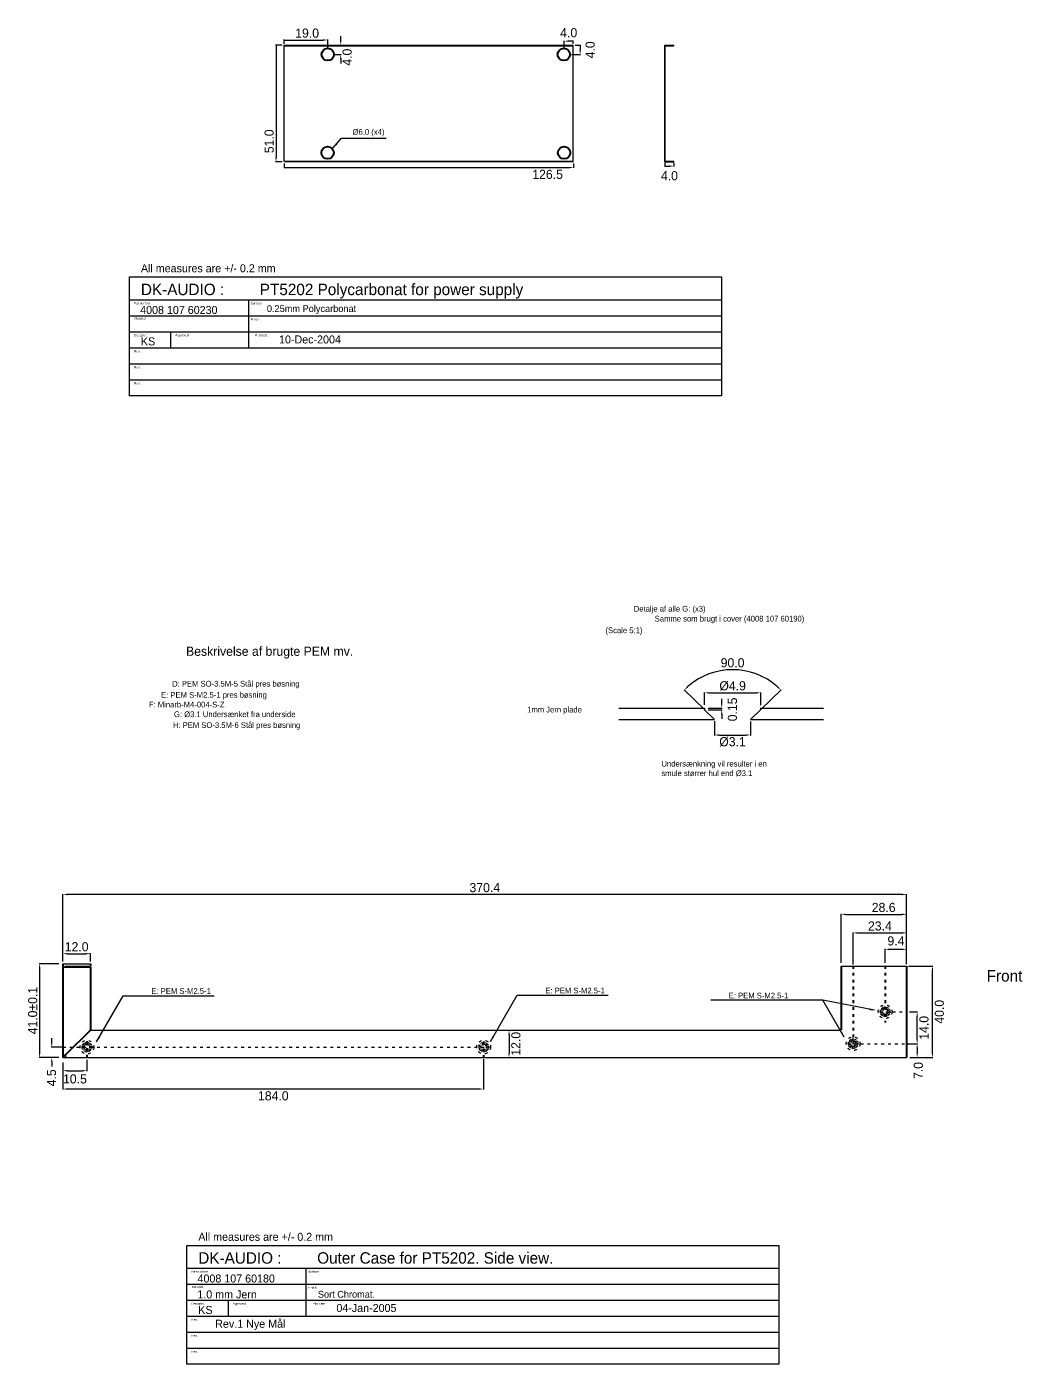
# Model space of a CAD drawing. Header units: millimetres. Extents: x 52 to 1784, y 364 to 949.
# Drawn here: x 52 to 487, y 364 to 949 of the extents above; entities that cross this region are included whole.
import ezdxf

# ---------------------------------------------------------------- set-up
doc = ezdxf.new("R2010")
doc.units = ezdxf.units.MM
doc.linetypes.add('ACAD_ISO03W100', pattern=[30, 12, -18])
doc.linetypes.add('HIDDEN', pattern=[0.375, 0.25, -0.125])
for name, color, linetype in [('Forplade', 4, 'Continuous'), ('Kabinet dim', 2, 'Continuous'), ('kabinet_dim', 7, 'Continuous'), ('kabinet_head', 2, 'Continuous'), ('PEM ring', 4, 'HIDDEN')]:
    doc.layers.add(name, color=color, linetype=linetype)
doc.layers.add('kabinet', color=4, linetype='Continuous', lineweight=40)
doc.dimstyles.new('DK-audio', dxfattribs={"dimtxt": 4, "dimasz": 2, "dimexe": 0.18, "dimexo": 0.0625, "dimgap": 1, "dimtad": 2, "dimdec": 1, "dimzin": 0, "dimdsep": 46, "dimtxsty": 'Standard', "dimcen": 5, "dimadec": 1, "dimazin": 0, "dimtfac": 1, "dimtdec": 1, "dimtofl": 0, "dimtmove": 2, "dimatfit": 3, "dimfxl": 0, "dimtolj": 1, "dimtzin": 0, "dimarcsym": 0})
doc.dimstyles.new('ISO-25', dxfattribs={"dimtxt": 2.5, "dimasz": 2.5, "dimexe": 1.25, "dimexo": 0.625, "dimtad": 1, "dimtxsty": 'Standard', "dimcen": 2.5, "dimadec": 0, "dimazin": 0, "dimtfac": 1, "dimtmove": 0, "dimatfit": 3, "dimfxl": 0, "dimarcsym": 0})
doc.dimstyles.new('KDS', dxfattribs={"dimtxt": 4, "dimasz": 2, "dimexe": 0.18, "dimexo": 0.0625, "dimgap": 1, "dimtad": 2, "dimjust": 2, "dimdec": 1, "dimzin": 0, "dimdsep": 46, "dimtxsty": 'Standard', "dimblk1": 'NONE', "dimsah": 1, "dimcen": 5, "dimadec": 1, "dimazin": 0, "dimtfac": 1, "dimtdec": 1, "dimtofl": 0, "dimtmove": 2, "dimatfit": 3, "dimfxl": 0, "dimtolj": 1, "dimtzin": 0, "dimarcsym": 0})

# ---------------------------------------------------------------- blocks, each defined once
blk = doc.blocks.new('*D26')
at = {"layer": 'DEFPOINTS', "color": 0, "linetype": 'Continuous', "ltscale": 0.1}
for p in [(65.8, 539.2), (57.4, 498.2), (65.9, 498.2)]:
    blk.add_point(p, dxfattribs=at)
at = {"layer": 'kabinet_dim', "color": 0, "linetype": 'Continuous', "lineweight": -2, "ltscale": 0.1}
for p, q in [((65.74, 539.2), (57.22, 539.2)), ((57.4, 537.2), (57.4, 500.2)), ((65.84, 498.2), (57.22, 498.2))]:
    blk.add_line(p, q, dxfattribs=at)
at = {"layer": 'kabinet_dim', "color": 0, "linetype": 'Continuous', "ltscale": 0.1}
for points in [[(57.07, 537.2), (57.73, 537.2), (57.4, 539.2)], [(57.07, 500.2), (57.73, 500.2), (57.4, 498.2)]]:
    blk.add_solid(points, dxfattribs=at)
at = {"layer": 'kabinet_dim', "color": 0, "linetype": 'Continuous', "ltscale": 0.1, "insert": (54.4, 518.7), "char_height": 4, "attachment_point": 5, "rotation": 90}
blk.add_mtext('\\A1;41.0±0.1', dxfattribs=at)
blk = doc.blocks.new('*D27')
at = {"layer": 'DEFPOINTS', "color": 0, "linetype": 'Continuous', "ltscale": 0.1}
for p in [(67.6, 496), (78.1, 497.3), (78.1, 492.4)]:
    blk.add_point(p, dxfattribs=at)
at = {"layer": 'kabinet_dim', "color": 0, "linetype": 'Continuous', "lineweight": -2, "ltscale": 0.1}
for p, q in [((67.6, 495.94), (67.6, 492.22)), ((69.6, 492.4), (76.1, 492.4)), ((78.1, 497.24), (78.1, 492.22))]:
    blk.add_line(p, q, dxfattribs=at)
at = {"layer": 'kabinet_dim', "color": 0, "linetype": 'Continuous', "ltscale": 0.1}
for points in [[(69.6, 492.73), (69.6, 492.07), (67.6, 492.4)], [(76.1, 492.73), (76.1, 492.07), (78.1, 492.4)]]:
    blk.add_solid(points, dxfattribs=at)
at = {"layer": 'kabinet_dim', "color": 0, "linetype": 'Continuous', "ltscale": 0.1, "insert": (72.85, 488.8), "char_height": 4, "attachment_point": 5}
blk.add_mtext('\\A1;10.5', dxfattribs=at)
blk = doc.blocks.new('*D29')
at = {"layer": 'DEFPOINTS', "color": 0, "linetype": 'Continuous', "ltscale": 0.1}
for p in [(251.6, 497.5), (67.6, 493.7), (67.6, 484.4)]:
    blk.add_point(p, dxfattribs=at)
at = {"layer": 'kabinet_dim', "color": 0, "linetype": 'Continuous', "lineweight": -2, "ltscale": 0.1}
for p, q in [((251.6, 497.44), (251.6, 484.22)), ((67.6, 493.64), (67.6, 484.22)), ((249.6, 484.4), (69.6, 484.4))]:
    blk.add_line(p, q, dxfattribs=at)
at = {"layer": 'kabinet_dim', "color": 0, "linetype": 'Continuous', "ltscale": 0.1}
for points in [[(69.6, 484.73), (69.6, 484.07), (67.6, 484.4)], [(249.6, 484.73), (249.6, 484.07), (251.6, 484.4)]]:
    blk.add_solid(points, dxfattribs=at)
at = {"layer": 'kabinet_dim', "color": 0, "linetype": 'Continuous', "ltscale": 0.1, "insert": (159.6, 481.4), "char_height": 4, "attachment_point": 5}
blk.add_mtext('\\A1;184.0', dxfattribs=at)
blk = doc.blocks.new('*D30')
at = {"layer": 'DEFPOINTS', "color": 0, "linetype": 'Continuous', "ltscale": 0.1}
for p in [(437.1, 504.2), (437.9, 498.2), (441.2, 498.2)]:
    blk.add_point(p, dxfattribs=at)
at = {"layer": 'kabinet_dim', "color": 0, "linetype": 'Continuous', "lineweight": -2, "ltscale": 0.1}
for p, q in [((437.16, 504.2), (441.38, 504.2)), ((437.96, 498.2), (441.38, 498.2)), ((441.2, 502.2), (441.2, 500.2))]:
    blk.add_line(p, q, dxfattribs=at)
at = {"layer": 'kabinet_dim', "color": 0, "linetype": 'Continuous', "ltscale": 0.1}
for points in [[(440.87, 502.2), (441.53, 502.2), (441.2, 504.2)], [(440.87, 500.2), (441.53, 500.2), (441.2, 498.2)]]:
    blk.add_solid(points, dxfattribs=at)
at = {"layer": 'kabinet_dim', "color": 0, "linetype": 'Continuous', "ltscale": 0.1, "insert": (441.7, 492.5), "char_height": 4, "attachment_point": 5, "rotation": 90}
blk.add_mtext('\\A1;7.0', dxfattribs=at)
blk = doc.blocks.new('*D31')
at = {"layer": 'DEFPOINTS', "color": 0, "linetype": 'Continuous', "ltscale": 0.1}
for p in [(62.7, 502.7), (65.6, 498.2), (67.4, 502.7)]:
    blk.add_point(p, dxfattribs=at)
at = {"layer": 'kabinet_dim', "color": 0, "linetype": 'Continuous', "lineweight": -2, "ltscale": 0.1}
for p, q in [((62.7, 504.7), (62.7, 506.7)), ((67.34, 502.7), (62.52, 502.7)), ((65.54, 498.2), (62.52, 498.2)), ((62.7, 496.2), (62.7, 494.2))]:
    blk.add_line(p, q, dxfattribs=at)
at = {"layer": 'kabinet_dim', "color": 0, "linetype": 'Continuous', "ltscale": 0.1}
for points in [[(62.37, 504.7), (63.03, 504.7), (62.7, 502.7)], [(62.37, 496.2), (63.03, 496.2), (62.7, 498.2)]]:
    blk.add_solid(points, dxfattribs=at)
at = {"layer": 'kabinet_dim', "color": 0, "linetype": 'Continuous', "ltscale": 0.1, "insert": (62.6, 489.3), "char_height": 4, "attachment_point": 5, "rotation": 90}
blk.add_mtext('\\A1;4.5', dxfattribs=at)
blk = doc.blocks.new('*D32')
at = {"layer": 'DEFPOINTS', "color": 0, "linetype": 'Continuous', "ltscale": 0.1}
for p in [(437.4, 538.2), (447.9, 538.2), (439.7, 498.2)]:
    blk.add_point(p, dxfattribs=at)
at = {"layer": 'kabinet_dim', "color": 0, "linetype": 'Continuous', "lineweight": -2, "ltscale": 0.1}
for p, q in [((437.46, 538.2), (448.08, 538.2)), ((447.9, 500.2), (447.9, 536.2)), ((439.76, 498.2), (448.08, 498.2))]:
    blk.add_line(p, q, dxfattribs=at)
at = {"layer": 'kabinet_dim', "color": 0, "linetype": 'Continuous', "ltscale": 0.1}
for points in [[(447.57, 536.2), (448.23, 536.2), (447.9, 538.2)], [(447.57, 500.2), (448.23, 500.2), (447.9, 498.2)]]:
    blk.add_solid(points, dxfattribs=at)
at = {"layer": 'kabinet_dim', "color": 0, "linetype": 'Continuous', "ltscale": 0.1, "insert": (450.9, 518.2), "char_height": 4, "attachment_point": 5, "rotation": 90}
blk.add_mtext('\\A1;40.0', dxfattribs=at)
blk = doc.blocks.new('*D33')
at = {"layer": 'DEFPOINTS', "color": 0, "linetype": 'Continuous', "ltscale": 0.1}
for p in [(427.25, 545.5), (427.25, 539.6), (436.6, 539)]:
    blk.add_point(p, dxfattribs=at)
at = {"layer": 'kabinet_dim', "color": 0, "linetype": 'Continuous', "lineweight": -2, "ltscale": 0.1}
for p, q in [((427.25, 539.66), (427.25, 545.68)), ((434.6, 545.5), (429.25, 545.5)), ((436.6, 539.06), (436.6, 545.68))]:
    blk.add_line(p, q, dxfattribs=at)
at = {"layer": 'kabinet_dim', "color": 0, "linetype": 'Continuous', "ltscale": 0.1}
for points in [[(429.25, 545.83), (429.25, 545.17), (427.25, 545.5)], [(434.6, 545.83), (434.6, 545.17), (436.6, 545.5)]]:
    blk.add_solid(points, dxfattribs=at)
at = {"layer": 'kabinet_dim', "color": 0, "linetype": 'Continuous', "ltscale": 0.1, "insert": (431.93, 549.18), "char_height": 4, "attachment_point": 5}
blk.add_mtext('\\A1;9.4', dxfattribs=at)
blk = doc.blocks.new('*D34')
at = {"layer": 'DEFPOINTS', "color": 0, "linetype": 'Continuous', "ltscale": 0.1}
for p in [(436.6, 552.7), (413.2, 538.8), (436.6, 541.7)]:
    blk.add_point(p, dxfattribs=at)
at = {"layer": 'kabinet_dim', "color": 0, "linetype": 'Continuous', "lineweight": -2, "ltscale": 0.1}
for p, q in [((413.2, 538.86), (413.2, 552.88)), ((415.2, 552.7), (434.6, 552.7)), ((436.6, 541.76), (436.6, 552.88))]:
    blk.add_line(p, q, dxfattribs=at)
at = {"layer": 'kabinet_dim', "color": 0, "linetype": 'Continuous', "ltscale": 0.1}
for points in [[(415.2, 553.03), (415.2, 552.37), (413.2, 552.7)], [(434.6, 553.03), (434.6, 552.37), (436.6, 552.7)]]:
    blk.add_solid(points, dxfattribs=at)
at = {"layer": 'kabinet_dim', "color": 0, "linetype": 'Continuous', "ltscale": 0.1, "insert": (424.9, 555.7), "char_height": 4, "attachment_point": 5}
blk.add_mtext('\\A1;23.4', dxfattribs=at)
blk = doc.blocks.new('*D35')
at = {"layer": 'DEFPOINTS', "color": 0, "linetype": 'Continuous', "ltscale": 0.1}
for p in [(437.8, 518.15), (441.2, 518.15), (438, 504.2)]:
    blk.add_point(p, dxfattribs=at)
at = {"layer": 'kabinet_dim', "color": 0, "linetype": 'Continuous', "lineweight": -2, "ltscale": 0.1}
for p, q in [((437.86, 518.15), (441.38, 518.15)), ((441.2, 506.2), (441.2, 516.15)), ((438.06, 504.2), (441.38, 504.2))]:
    blk.add_line(p, q, dxfattribs=at)
at = {"layer": 'kabinet_dim', "color": 0, "linetype": 'Continuous', "ltscale": 0.1}
for points in [[(440.87, 516.15), (441.53, 516.15), (441.2, 518.15)], [(440.87, 506.2), (441.53, 506.2), (441.2, 504.2)]]:
    blk.add_solid(points, dxfattribs=at)
at = {"layer": 'kabinet_dim', "color": 0, "linetype": 'Continuous', "ltscale": 0.1, "insert": (444.2, 511.18), "char_height": 4, "attachment_point": 5, "rotation": 90}
blk.add_mtext('\\A1;14.0', dxfattribs=at)
blk = doc.blocks.new('*D36')
at = {"layer": 'DEFPOINTS', "color": 0, "linetype": 'Continuous', "ltscale": 0.1}
for p in [(67.6, 569.5), (67.6, 540.2), (436.6, 540.6)]:
    blk.add_point(p, dxfattribs=at)
at = {"layer": 'kabinet_dim', "color": 0, "linetype": 'Continuous', "lineweight": -2, "ltscale": 0.1}
for p, q in [((67.6, 540.26), (67.6, 569.68)), ((434.6, 569.5), (69.6, 569.5)), ((436.6, 540.66), (436.6, 569.68))]:
    blk.add_line(p, q, dxfattribs=at)
at = {"layer": 'kabinet_dim', "color": 0, "linetype": 'Continuous', "ltscale": 0.1}
for points in [[(69.6, 569.83), (69.6, 569.17), (67.6, 569.5)], [(434.6, 569.83), (434.6, 569.17), (436.6, 569.5)]]:
    blk.add_solid(points, dxfattribs=at)
at = {"layer": 'kabinet_dim', "color": 0, "linetype": 'Continuous', "ltscale": 0.1, "insert": (252.1, 572.5), "char_height": 4, "attachment_point": 5}
blk.add_mtext('\\A1;370.4', dxfattribs=at)
blk = doc.blocks.new('*D37')
at = {"layer": 'DEFPOINTS', "color": 0, "linetype": 'Continuous', "ltscale": 0.1}
for p in [(259.9, 510.2), (259.6, 498.2), (262.7, 498.2)]:
    blk.add_point(p, dxfattribs=at)
at = {"layer": 'kabinet_dim', "color": 0, "linetype": 'Continuous', "lineweight": -2, "ltscale": 0.1}
for p, q in [((259.96, 510.2), (262.88, 510.2)), ((262.7, 508.2), (262.7, 500.2)), ((259.66, 498.2), (262.88, 498.2))]:
    blk.add_line(p, q, dxfattribs=at)
at = {"layer": 'kabinet_dim', "color": 0, "linetype": 'Continuous', "ltscale": 0.1}
for points in [[(262.37, 508.2), (263.03, 508.2), (262.7, 510.2)], [(262.37, 500.2), (263.03, 500.2), (262.7, 498.2)]]:
    blk.add_solid(points, dxfattribs=at)
at = {"layer": 'kabinet_dim', "color": 0, "linetype": 'Continuous', "ltscale": 0.1, "insert": (265.7, 504.2), "char_height": 4, "attachment_point": 5, "rotation": 90}
blk.add_mtext('\\A1;12.0', dxfattribs=at)
blk = doc.blocks.new('*D38')
at = {"layer": 'DEFPOINTS', "color": 0, "linetype": 'Continuous', "ltscale": 0.1}
for p in [(67.6, 541.2), (79.6, 543.6), (79.6, 540.1)]:
    blk.add_point(p, dxfattribs=at)
at = {"layer": 'kabinet_dim', "color": 0, "linetype": 'Continuous', "lineweight": -2, "ltscale": 0.1}
for p, q in [((67.6, 541.26), (67.6, 543.78)), ((69.6, 543.6), (77.6, 543.6)), ((79.6, 540.16), (79.6, 543.78))]:
    blk.add_line(p, q, dxfattribs=at)
at = {"layer": 'kabinet_dim', "color": 0, "linetype": 'Continuous', "ltscale": 0.1}
for points in [[(69.6, 543.93), (69.6, 543.27), (67.6, 543.6)], [(77.6, 543.93), (77.6, 543.27), (79.6, 543.6)]]:
    blk.add_solid(points, dxfattribs=at)
at = {"layer": 'kabinet_dim', "color": 0, "linetype": 'Continuous', "ltscale": 0.1, "insert": (73.6, 546.6), "char_height": 4, "attachment_point": 5}
blk.add_mtext('\\A1;12.0', dxfattribs=at)
blk = doc.blocks.new('*D93')
at = {"layer": 'DEFPOINTS', "color": 0, "linetype": 'Continuous', "ltscale": 0.1}
for p in [(368.21, 666.81), (348.22, 650.32), (372.72, 650.32), (352.57, 646.07), (368.37, 646.07)]:
    blk.add_point(p, dxfattribs=at)
at = {"layer": 'kabinet_dim', "color": 0, "linetype": 'Continuous', "lineweight": -2, "ltscale": 0.1}
for p, q in [((348.17, 650.36), (339.24, 659.09)), ((372.76, 650.36), (381.69, 659.09))]:
    blk.add_line(p, q, dxfattribs=at)
blk.add_arc((360.47, 638.35), 29.5, 48.21963, 131.78037, dxfattribs=at)
at = {"layer": 'kabinet_dim', "color": 0, "linetype": 'Continuous', "ltscale": 0.1}
for points in [[(341.05, 660.1), (340.58, 660.58), (339.37, 658.96)], [(380.35, 660.58), (379.89, 660.1), (381.56, 658.96)]]:
    blk.add_solid(points, dxfattribs=at)
at = {"layer": 'kabinet_dim', "color": 0, "linetype": 'Continuous', "ltscale": 0.1, "insert": (360.47, 670.84), "char_height": 4, "attachment_point": 5}
blk.add_mtext('\\A1;90.0', dxfattribs=at)
blk = doc.blocks.new('*D94')
at = {"layer": 'DEFPOINTS', "color": 0, "linetype": 'Continuous', "ltscale": 0.1}
for p in [(349.72, 651.07), (349.72, 650.32), (355.72, 650.32)]:
    blk.add_point(p, dxfattribs=at)
at = {"layer": 'kabinet_dim', "color": 0, "linetype": 'Continuous', "lineweight": -2, "ltscale": 0.1}
for p, q in [((349.78, 651.07), (355.9, 651.07)), ((349.78, 650.32), (355.9, 650.32)), ((355.72, 653.07), (355.72, 655.07)), ((355.72, 648.32), (355.72, 646.32))]:
    blk.add_line(p, q, dxfattribs=at)
at = {"layer": 'kabinet_dim', "color": 0, "linetype": 'Continuous', "ltscale": 0.1}
for points in [[(355.38, 653.07), (356.05, 653.07), (355.72, 651.07)], [(355.38, 648.32), (356.05, 648.32), (355.72, 650.32)]]:
    blk.add_solid(points, dxfattribs=at)
at = {"layer": 'kabinet_dim', "color": 0, "linetype": 'Continuous', "ltscale": 0.1, "insert": (360.42, 650.47), "char_height": 4, "attachment_point": 5, "rotation": 90}
blk.add_mtext('\\A1;0.15', dxfattribs=at)
blk = doc.blocks.new('*D95')
at = {"layer": 'DEFPOINTS', "color": 0, "linetype": 'Continuous', "ltscale": 0.1}
for p in [(352.57, 645.37), (368.32, 645.32), (368.32, 639.27)]:
    blk.add_point(p, dxfattribs=at)
at = {"layer": 'kabinet_dim', "color": 0, "linetype": 'Continuous', "lineweight": -2, "ltscale": 0.1}
for p, q in [((352.57, 645.3), (352.57, 639.09)), ((368.32, 645.25), (368.32, 639.09)), ((354.57, 639.27), (366.32, 639.27))]:
    blk.add_line(p, q, dxfattribs=at)
at = {"layer": 'kabinet_dim', "color": 0, "linetype": 'Continuous', "ltscale": 0.1}
for points in [[(354.57, 639.6), (354.57, 638.93), (352.57, 639.27)], [(366.32, 639.6), (366.32, 638.93), (368.32, 639.27)]]:
    blk.add_solid(points, dxfattribs=at)
at = {"layer": 'kabinet_dim', "color": 0, "linetype": 'Continuous', "ltscale": 0.1, "insert": (360.44, 636.27), "char_height": 4, "attachment_point": 5}
blk.add_mtext('\\A1;Ø3.1', dxfattribs=at)
blk = doc.blocks.new('*D96')
at = {"layer": 'DEFPOINTS', "color": 0, "linetype": 'Continuous', "ltscale": 0.1}
for p in [(372.77, 657.72), (348.22, 652.37), (372.77, 652.22)]:
    blk.add_point(p, dxfattribs=at)
at = {"layer": 'kabinet_dim', "color": 0, "linetype": 'Continuous', "lineweight": -2, "ltscale": 0.1}
for p, q in [((348.22, 652.43), (348.22, 657.9)), ((350.22, 657.72), (370.77, 657.72)), ((372.77, 652.28), (372.77, 657.9))]:
    blk.add_line(p, q, dxfattribs=at)
at = {"layer": 'kabinet_dim', "color": 0, "linetype": 'Continuous', "ltscale": 0.1}
for points in [[(350.22, 658.05), (350.22, 657.38), (348.22, 657.72)], [(370.77, 658.05), (370.77, 657.38), (372.77, 657.72)]]:
    blk.add_solid(points, dxfattribs=at)
at = {"layer": 'kabinet_dim', "color": 0, "linetype": 'Continuous', "ltscale": 0.1, "insert": (360.49, 660.72), "char_height": 4, "attachment_point": 5}
blk.add_mtext('\\A1;Ø4.9', dxfattribs=at)
blk = doc.blocks.new('*D110')
at = {"layer": 'DEFPOINTS', "color": 0, "linetype": 'Continuous', "ltscale": 0.1}
for p in [(163.5, 941), (160.8, 890), (163.5, 890)]:
    blk.add_point(p, dxfattribs=at)
at = {"layer": 'Forplade', "color": 0, "linetype": 'Continuous', "lineweight": -2, "ltscale": 0.1}
for p, q in [((163.44, 941), (160.62, 941)), ((160.8, 941), (160.8, 892)), ((163.44, 890), (160.62, 890))]:
    blk.add_line(p, q, dxfattribs=at)
at = {"layer": 'Forplade', "color": 0, "linetype": 'Continuous', "ltscale": 0.1}
blk.add_solid([(160.47, 892), (161.13, 892), (160.8, 890)], dxfattribs=at)
at = {"layer": 'Forplade', "color": 0, "linetype": 'Continuous', "ltscale": 0.1, "insert": (157.8, 899), "char_height": 4, "attachment_point": 5, "rotation": 90}
blk.add_mtext('\\A1;51.0', dxfattribs=at)
blk = doc.blocks.new('_None')
blk = doc.blocks.new('*D111')
at = {"layer": 'DEFPOINTS', "color": 0, "linetype": 'Continuous', "ltscale": 0.1}
for p in [(164.4, 889.4), (290.9, 889.4), (290.9, 887.5)]:
    blk.add_point(p, dxfattribs=at)
at = {"layer": 'Forplade', "color": 0, "linetype": 'Continuous', "lineweight": -2, "ltscale": 0.1}
for p, q in [((164.4, 889.34), (164.4, 887.32)), ((164.4, 887.5), (288.9, 887.5)), ((290.9, 889.34), (290.9, 887.32))]:
    blk.add_line(p, q, dxfattribs=at)
at = {"layer": 'Forplade', "color": 0, "linetype": 'Continuous', "ltscale": 0.1}
blk.add_solid([(288.9, 887.83), (288.9, 887.17), (290.9, 887.5)], dxfattribs=at)
at = {"layer": 'Forplade', "color": 0, "linetype": 'Continuous', "ltscale": 0.1, "insert": (279.57, 884.5), "char_height": 4, "attachment_point": 5}
blk.add_mtext('\\A1;126.5', dxfattribs=at)
blk = doc.blocks.new('*D112')
at = {"layer": 'DEFPOINTS', "color": 0, "linetype": 'Continuous', "ltscale": 0.1}
for p in [(183.4, 943.3), (164.4, 941.5), (183.4, 939.9)]:
    blk.add_point(p, dxfattribs=at)
at = {"layer": 'Forplade', "color": 0, "linetype": 'Continuous', "lineweight": -2, "ltscale": 0.1}
for p, q in [((164.4, 941.56), (164.4, 943.48)), ((164.4, 943.3), (181.4, 943.3)), ((183.4, 939.96), (183.4, 943.48))]:
    blk.add_line(p, q, dxfattribs=at)
at = {"layer": 'Forplade', "color": 0, "linetype": 'Continuous', "ltscale": 0.1}
blk.add_solid([(181.4, 943.63), (181.4, 942.97), (183.4, 943.3)], dxfattribs=at)
at = {"layer": 'Forplade', "color": 0, "linetype": 'Continuous', "ltscale": 0.1, "insert": (174.4, 946.3), "char_height": 4, "attachment_point": 5}
blk.add_mtext('\\A1;19.0', dxfattribs=at)
blk = doc.blocks.new('*D113')
at = {"layer": 'DEFPOINTS', "color": 0, "linetype": 'Continuous', "ltscale": 0.1}
for p in [(180.5, 941), (186.6, 937), (189.1, 941)]:
    blk.add_point(p, dxfattribs=at)
at = {"layer": 'Forplade', "color": 0, "linetype": 'Continuous', "lineweight": -2, "ltscale": 0.1}
for p, q in [((189.1, 943), (189.1, 945)), ((180.56, 941), (189.28, 941)), ((186.66, 937), (189.28, 937)), ((189.1, 935), (189.1, 933))]:
    blk.add_line(p, q, dxfattribs=at)
at = {"layer": 'Forplade', "color": 0, "linetype": 'Continuous', "ltscale": 0.1}
for points in [[(188.77, 943), (189.43, 943), (189.1, 941)], [(188.77, 935), (189.43, 935), (189.1, 937)]]:
    blk.add_solid(points, dxfattribs=at)
at = {"layer": 'Forplade', "color": 0, "linetype": 'Continuous', "ltscale": 0.1, "insert": (191.9, 935.8), "char_height": 4, "attachment_point": 5, "rotation": 90}
blk.add_mtext('\\A1;4.0', dxfattribs=at)
blk = doc.blocks.new('*D114')
at = {"layer": 'DEFPOINTS', "color": 0, "linetype": 'Continuous', "ltscale": 0.1}
for p in [(289.9, 937), (291.5, 941), (293.8, 937)]:
    blk.add_point(p, dxfattribs=at)
at = {"layer": 'Forplade', "color": 0, "linetype": 'Continuous', "lineweight": -2, "ltscale": 0.1}
for p, q in [((289.96, 937), (293.98, 937)), ((291.56, 941), (293.98, 941)), ((293.8, 941), (293.8, 939))]:
    blk.add_line(p, q, dxfattribs=at)
at = {"layer": 'Forplade', "color": 0, "linetype": 'Continuous', "ltscale": 0.1}
blk.add_solid([(293.47, 939), (294.13, 939), (293.8, 937)], dxfattribs=at)
at = {"layer": 'Forplade', "color": 0, "linetype": 'Continuous', "ltscale": 0.1, "insert": (298.2, 939), "char_height": 4, "attachment_point": 5, "rotation": 90}
blk.add_mtext('\\A1;4.0', dxfattribs=at)
blk = doc.blocks.new('*D115')
at = {"layer": 'DEFPOINTS', "color": 0, "linetype": 'Continuous', "ltscale": 0.1}
for p in [(286.8, 942.8), (286.8, 939.9), (290.8, 941.5)]:
    blk.add_point(p, dxfattribs=at)
at = {"layer": 'Forplade', "color": 0, "linetype": 'Continuous', "lineweight": -2, "ltscale": 0.1}
for p, q in [((286.8, 939.96), (286.8, 942.98)), ((290.8, 942.8), (288.8, 942.8)), ((290.8, 941.56), (290.8, 942.98))]:
    blk.add_line(p, q, dxfattribs=at)
at = {"layer": 'Forplade', "color": 0, "linetype": 'Continuous', "ltscale": 0.1}
blk.add_solid([(288.8, 943.13), (288.8, 942.47), (286.8, 942.8)], dxfattribs=at)
at = {"layer": 'Forplade', "color": 0, "linetype": 'Continuous', "ltscale": 0.1, "insert": (288.8, 946.48), "char_height": 4, "attachment_point": 5}
blk.add_mtext('\\A1;4.0', dxfattribs=at)
blk = doc.blocks.new('*D116')
at = {"layer": 'DEFPOINTS', "color": 0, "linetype": 'Continuous', "ltscale": 0.1}
for p in [(330.85, 889.65), (334.85, 889.65), (334.85, 888.15)]:
    blk.add_point(p, dxfattribs=at)
at = {"layer": 'Forplade', "color": 0, "linetype": 'Continuous', "lineweight": -2, "ltscale": 0.1}
for p, q in [((330.85, 889.59), (330.85, 887.97)), ((334.85, 889.59), (334.85, 887.97)), ((330.85, 888.15), (332.85, 888.15))]:
    blk.add_line(p, q, dxfattribs=at)
at = {"layer": 'Forplade', "color": 0, "linetype": 'Continuous', "ltscale": 0.1}
blk.add_solid([(332.85, 888.48), (332.85, 887.82), (334.85, 888.15)], dxfattribs=at)
at = {"layer": 'Forplade', "color": 0, "linetype": 'Continuous', "ltscale": 0.1, "insert": (332.85, 883.9), "char_height": 4, "attachment_point": 5}
blk.add_mtext('\\A1;4.0', dxfattribs=at)
blk = doc.blocks.new('*D117')
at = {"layer": 'DEFPOINTS', "color": 0, "linetype": 'Continuous', "ltscale": 0.1}
for p in [(436.55, 560.8), (407.95, 539.6), (436.55, 539.75)]:
    blk.add_point(p, dxfattribs=at)
at = {"layer": 'kabinet_dim', "color": 0, "linetype": 'Continuous', "lineweight": -2, "ltscale": 0.1}
for p, q in [((407.95, 539.66), (407.95, 560.98)), ((409.95, 560.8), (434.55, 560.8)), ((436.55, 539.81), (436.55, 560.98))]:
    blk.add_line(p, q, dxfattribs=at)
at = {"layer": 'kabinet_dim', "color": 0, "linetype": 'Continuous', "ltscale": 0.1}
for points in [[(409.95, 561.13), (409.95, 560.47), (407.95, 560.8)], [(434.55, 561.13), (434.55, 560.47), (436.55, 560.8)]]:
    blk.add_solid(points, dxfattribs=at)
at = {"layer": 'kabinet_dim', "color": 0, "linetype": 'Continuous', "ltscale": 0.1, "insert": (426.55, 563.8), "char_height": 4, "attachment_point": 5}
blk.add_mtext('\\A1;28.6', dxfattribs=at)

msp = doc.modelspace()

# ---------------------------------------------------------------- linework, layer by layer
at = {"layer": 'Forplade', "linetype": 'Continuous', "ltscale": 0.1}
for p, q in [((164.4, 890.1), (164.4, 941)), ((164.4, 941), (290.8, 941)), ((164.4, 940.75), (290.8, 940.75)), ((290.8, 890), (290.8, 941)), ((330.8, 890), (330.8, 941)), ((330.8, 941), (334.8, 941)), ((331.05, 890.25), (331.05, 940.75)), ((331.05, 940.75), (334.8, 940.75)), ((334.8, 940.75), (334.8, 941)), ((164.5, 890.35), (290.7, 890.25)), ((164.5, 890.1), (290.7, 890)), ((330.8, 890), (334.8, 890)), ((331.05, 890.25), (334.8, 890.25)), ((334.8, 890), (334.8, 890.25)), ((310.767, 651.067), (348.217, 651.067)), ((348.217, 651.067), (348.217, 650.317)), ((348.217, 650.317), (352.567, 646.067)), ((368.367, 646.067), (372.717, 650.317)), ((372.717, 651.067), (400.267, 651.067)), ((372.717, 651.067), (372.717, 650.317)), ((310.767, 646.067), (352.567, 646.067)), ((368.367, 646.067), (400.267, 646.067)), ((67.6, 539.2), (79.6, 539.2)), ((67.6, 537.7), (79.6, 537.7)), ((68.6, 538.2), (79.6, 538.2)), ((407.95, 538.2), (436.6, 538.2)), ((79.6, 510.2), (408, 510.2)), ((67.6, 498.2), (436.6, 498.2))]:
    msp.add_line(p, q, dxfattribs=at)
at = {"layer": 'Forplade', "linetype": 'ACAD_ISO03W100', "ltscale": 0.1}
for p, q in [((427.5, 518.2), (436.6, 518.2)), ((413.5, 504.2), (436.6, 504.2)), ((67.6, 502.7), (254.2, 502.7))]:
    msp.add_line(p, q, dxfattribs=at)
at = {"layer": 'kabinet', "linetype": 'Continuous', "ltscale": 0.1}
for p, q in [((67.6, 539.2), (67.6, 498.2)), ((79.6, 539.2), (79.6, 538.2)), ((68.6, 538.2), (68.6, 537.7)), ((79.6, 537.7), (79.6, 510.2)), ((408, 538.2), (408, 510.3)), ((436.6, 538.2), (436.6, 498.2)), ((79.6, 510.2), (68.6, 499.2)), ((67.6, 499.2), (68.6, 499.2)), ((68.6, 499.2), (68.6, 498.2))]:
    msp.add_line(p, q, dxfattribs=at)
at = {"layer": 'kabinet', "linetype": 'ACAD_ISO03W100', "ltscale": 0.1}
for p, q in [((413.2, 538.2), (413.2, 504)), ((427.2, 538.2), (427.2, 513.55)), ((78.1, 505.3), (78.1, 498.2)), ((251.6, 505.2), (251.6, 498.2))]:
    msp.add_line(p, q, dxfattribs=at)
at = {"layer": 'kabinet', "linetype": 'Continuous', "ltscale": 0.1}
for centre in [(183.4, 937), (286.665, 937), (183.365, 894), (286.765, 894)]:
    msp.add_circle(centre, 2.7, dxfattribs=at)
at = {"layer": 'kabinet', "linetype": 'HIDDEN', "ltscale": 0.1}
for centre, radius in [((427.2, 518.239), 2), ((427.2, 518.239), 1.25), ((78.1, 502.72), 2), ((78.1, 502.72), 1.25), ((251.6, 502.765), 2), ((251.6, 502.765), 1.25), ((413.2, 504.239), 2), ((413.2, 504.239), 1.25)]:
    msp.add_circle(centre, radius, dxfattribs=at)
at = {"layer": 'kabinet_head'}
for p, q in [((96.7, 787.7), (96.7, 839.7)), ((96.7, 839.7), (355.662, 839.7)), ((355.662, 839.7), (355.662, 787.7)), ((355.662, 787.7), (96.7, 787.7)), ((121.792, 416), (380.753, 416)), ((121.792, 364), (121.792, 416)), ((380.753, 416), (380.753, 364)), ((380.753, 364), (121.792, 364))]:
    msp.add_line(p, q, dxfattribs=at)
at = {"layer": 'kabinet_head', "color": 2}
for p, q in [((96.7, 829.7), (355.662, 829.7)), ((148.7, 829.7), (148.7, 822.7)), ((96.7, 822.7), (355.662, 822.7)), ((148.7, 822.7), (148.7, 815.7)), ((96.7, 815.7), (355.662, 815.7)), ((114.7, 815.7), (114.7, 808.7)), ((148.7, 815.7), (148.7, 808.7)), ((96.7, 808.7), (355.662, 808.7)), ((96.7, 801.7), (355.662, 801.7)), ((96.7, 794.7), (355.662, 794.7)), ((121.792, 406), (380.753, 406)), ((173.792, 406), (173.792, 399)), ((121.792, 399), (380.753, 399)), ((173.792, 399), (173.792, 392)), ((121.792, 392), (380.753, 392)), ((139.792, 392), (139.792, 385)), ((173.792, 392), (173.792, 385)), ((121.792, 385), (380.753, 385)), ((121.792, 378), (380.753, 378)), ((121.792, 371), (380.753, 371))]:
    msp.add_line(p, q, dxfattribs=at)
at = {"layer": 'PEM ring', "linetype": 'ACAD_ISO03W100', "ltscale": 0.1}
for centre in [(427.2, 518.239), (78.1, 502.72), (251.6, 502.765), (413.2, 504.239)]:
    msp.add_circle(centre, 3, dxfattribs=at)

# ---------------------------------------------------------------- texts
at = {"layer": 'Kabinet dim', "ltscale": 0.1, "insert": (194.567, 672.7), "char_height": 4, "attachment_point": 9}
msp.add_mtext('Beskrivelse af brugte PEM mv.', dxfattribs=at)
at = {"layer": 'Kabinet dim', "char_height": 2.5, "attachment_point": 9}
for s, insert in [('D: PEM SO-3.5M-5 Stål pres bøsning', (171.083, 659.7)), ('E: PEM S-M2.5-1 pres bøsning', (156.783, 654.8)), ('F: Minarb-M4-004-S-Z', (138.25, 651.3)), ('G: Ø3.1 Undersænket fra underside', (169.3, 647)), ('H: PEM SO-3.5M-6 Stål pres bøsning', (171.417, 641.6))]:
    msp.add_mtext(s, dxfattribs=dict(at, insert=insert))
at = {"layer": 'kabinet_dim'}
msp.add_text('Front', height=5, dxfattribs=at).set_placement((471.6, 531.4))
at = {"layer": 'kabinet_dim', "char_height": 2.5}
for s, insert, attachment_point in [('Ø6.0 (x4)', (208.217, 901.1), 9), ('Detalje af alle G: (x3)', (348.667, 692.5), 9), ('Samme som brugt i cover (4008 107 60190)', (391.833, 688.167), 9), ('(Scale 5:1)', (321.05, 683.067), 9), ('1mm Jern plade', (294.583, 648.367), 9), ('Undersænkning vil resulter i en \\Psmule størrer hul end Ø3.1', (329.35, 627.967), 1), ('E: PEM S-M2.5-1', (132.3, 526), 9), ('E: PEM S-M2.5-1', (304.6, 526.2), 9), ('E: PEM S-M2.5-1', (384.8, 524), 9)]:
    msp.add_mtext(s, dxfattribs=dict(at, insert=insert, attachment_point=attachment_point))
at = {"layer": 'kabinet_head', "color": 2}
for s, p in [('All measures are +/- 0.2 mm', (101.7, 841.7)), ('4008 107 60230', (101.37, 823.464)), ('10-Dec-2004', (162.108, 810.567)), ('KS', (101.7, 809.7)), ('All measures are +/- 0.2 mm', (126.792, 418)), ('4008 107 60180', (126.462, 399.764)), ('1.0 mm Jern', (126.392, 392.8)), ('KS', (126.792, 386)), ('04-Jan-2005', (187.2, 386.867)), ('Rev.1 Nye Mål', (134.2, 379.967))]:
    msp.add_text(s, height=3.5, dxfattribs=at).set_placement(p)
at = {"layer": 'kabinet_head'}
for s, height, p in [('DK-AUDIO :', 5, (101.7, 831.7)), ('PT5202 Polycarbonat for power supply', 5, (153.7, 831.7)), ('0.25mm Polycarbonat', 3, (156.8, 824.3)), ('DK-AUDIO :', 5, (126.792, 408)), ('Outer Case for PT5202. Side view.', 5, (178.792, 408)), ('Sort Chromat.', 3, (179.092, 393.1))]:
    msp.add_text(s, height=height, dxfattribs=at).set_placement(p)
at = {"layer": 'kabinet_head', "color": 7}
for s, p in [('Partnumber', (98.7, 827.7)), ('Surface', (149.7, 827.7)), ('Material', (98.9, 821)), ('Finish', (149.7, 820.7)), ('Designer.', (98.7, 813.7)), ('Approved', (116.7, 813.7)), ('Plot date', (151.7, 813.7)), ('Rev.', (98.7, 806.7)), ('Rev.', (98.7, 799.7)), ('Rev.', (98.7, 792.7)), ('Partnumber', (123.792, 404)), ('Surface', (174.792, 404)), ('Material', (123.992, 397.3)), ('Finish', (174.792, 397)), ('Designer.', (123.792, 390)), ('Approved', (141.792, 390)), ('Plot date', (176.792, 390)), ('Rev.', (123.792, 383)), ('Rev.', (123.792, 376)), ('Rev.', (123.792, 369))]:
    msp.add_text(s, height=1, dxfattribs=at).set_placement(p)

# ---------------------------------------------------------------- dimensions: what is measured, and where the dimension line sits
at = {"layer": 'Forplade', "linetype": 'Continuous', "ltscale": 0.1}
dim = msp.add_linear_dim(base=(183.4, 943.3), p1=(164.4, 941.5), p2=(183.4, 939.9), dimstyle='KDS', dxfattribs=at)
dim.commit()
dim.dimension.update_dxf_attribs({"geometry": '*D112', "text_midpoint": (174.4, 946.3)})
dim = msp.add_linear_dim(base=(286.8, 942.8), p1=(290.8, 941.5), p2=(286.8, 939.9), dimstyle='KDS', override={"dimblk1": 'None'}, dxfattribs=at)
dim.commit()
dim.dimension.update_dxf_attribs({"geometry": '*D115', "text_midpoint": (288.8, 946.48)})
for base, p1, p2, picture, middle in [((189.1, 941), (186.6, 937), (180.5, 941), '*D113', (191.9, 935.8)), ((293.8, 937), (291.5, 941), (289.9, 937), '*D114', (298.2, 939))]:
    dim = msp.add_linear_dim(base=base, p1=p1, p2=p2, angle=90, dimstyle='KDS', dxfattribs=at)
    dim.commit()
    dim.dimension.update_dxf_attribs({"geometry": picture, "text_midpoint": middle, "dimtype": 160})
for p1, p2, distance, picture, middle in [((163.5, 941), (163.5, 890), -2.7, '*D110', (157.8, 899)), ((164.4, 889.4), (290.9, 889.4), -1.9, '*D111', (279.567, 884.5))]:
    dim = msp.add_aligned_dim(p1=p1, p2=p2, distance=distance, dimstyle='KDS', dxfattribs=at)
    dim.commit()
    dim.dimension.update_dxf_attribs({"geometry": picture, "text_midpoint": middle})
dim = msp.add_linear_dim(base=(334.85, 888.15), p1=(330.85, 889.65), p2=(334.85, 889.65), dimstyle='KDS', dxfattribs=at)
dim.commit()
dim.dimension.update_dxf_attribs({"geometry": '*D116', "text_midpoint": (332.85, 883.9), "dimtype": 160})
at = {"layer": 'kabinet_dim', "linetype": 'Continuous', "ltscale": 0.1}
dim = msp.add_angular_dim_2l(base=(368.211, 666.809), line1=((368.367, 646.067), (372.717, 650.317)), line2=((348.217, 650.317), (352.567, 646.067)), text='90.0', dimstyle='DK-audio', dxfattribs=at)
dim.commit()
dim.dimension.update_dxf_attribs({"geometry": '*D93', "text_midpoint": (360.467, 670.844)})
for base, p1, p2, text, picture, middle in [((372.767, 657.717), (348.217, 652.367), (372.767, 652.217), 'Ø4.9', '*D96', (360.492, 660.717)), ((368.317, 639.267), (352.567, 645.367), (368.317, 645.317), 'Ø3.1', '*D95', (360.442, 636.267)), ((67.6, 569.5), (436.6, 540.6), (67.6, 540.2), '370.4', '*D36', (252.1, 572.5))]:
    dim = msp.add_linear_dim(base=base, p1=p1, p2=p2, text=text, dimstyle='DK-audio', dxfattribs=at)
    dim.commit()
    dim.dimension.update_dxf_attribs({"geometry": picture, "text_midpoint": middle})
for base, p1, p2, text, picture, middle in [((355.717, 650.317), (349.717, 651.067), (349.717, 650.317), '0.15', '*D94', (360.417, 650.467)), ((441.2, 498.2), (437.1, 504.2), (437.9, 498.2), '7.0', '*D30', (441.7, 492.5))]:
    dim = msp.add_linear_dim(base=base, p1=p1, p2=p2, angle=90, text=text, dimstyle='DK-audio', dxfattribs=at)
    dim.commit()
    dim.dimension.update_dxf_attribs({"geometry": picture, "text_midpoint": middle, "dimtype": 160})
for base, p1, p2, dimstyle, picture, middle in [((436.55, 560.8), (407.95, 539.6), (436.55, 539.75), 'KDS', '*D117', (426.55, 563.8)), ((436.6, 552.7), (413.2, 538.8), (436.6, 541.7), 'DK-audio', '*D34', (424.9, 555.7)), ((427.25, 545.5), (436.6, 539), (427.25, 539.6), 'DK-audio', '*D33', (431.925, 549.18)), ((79.6, 543.6), (67.6, 541.2), (79.6, 540.1), 'DK-audio', '*D38', (73.6, 546.6)), ((67.6, 484.4), (251.6, 497.5), (67.6, 493.7), 'DK-audio', '*D29', (159.6, 481.4))]:
    dim = msp.add_linear_dim(base=base, p1=p1, p2=p2, dimstyle=dimstyle, dxfattribs=at)
    dim.commit()
    dim.dimension.update_dxf_attribs({"geometry": picture, "text_midpoint": middle})
dim = msp.add_linear_dim(base=(57.4, 498.2), p1=(65.8, 539.2), p2=(65.9, 498.2), angle=90, dimstyle='DK-audio', override={"dimgap": 1, "dimtol": 1, "dimlim": 0, "dimtp": 0.1, "dimtm": 0.1}, dxfattribs=at)
dim.commit()
dim.dimension.update_dxf_attribs({"geometry": '*D26', "text_midpoint": (54.4, 518.7)})
for base, p1, p2, picture, middle in [((447.9, 538.2), (439.7, 498.2), (437.4, 538.2), '*D32', (450.9, 518.2)), ((441.2, 518.15), (438, 504.2), (437.8, 518.15), '*D35', (444.2, 511.175)), ((262.7, 498.2), (259.9, 510.2), (259.6, 498.2), '*D37', (265.7, 504.2))]:
    dim = msp.add_linear_dim(base=base, p1=p1, p2=p2, angle=90, dimstyle='DK-audio', dxfattribs=at)
    dim.commit()
    dim.dimension.update_dxf_attribs({"geometry": picture, "text_midpoint": middle})
dim = msp.add_linear_dim(base=(62.7, 502.7), p1=(65.6, 498.2), p2=(67.4, 502.7), angle=90, dimstyle='DK-audio', dxfattribs=at)
dim.commit()
dim.dimension.update_dxf_attribs({"geometry": '*D31', "text_midpoint": (62.6, 489.3), "dimtype": 160})
dim = msp.add_linear_dim(base=(78.1, 492.4), p1=(67.6, 496), p2=(78.1, 497.3), dimstyle='DK-audio', dxfattribs=at)
dim.commit()
dim.dimension.update_dxf_attribs({"geometry": '*D27', "text_midpoint": (72.85, 488.8), "dimtype": 160})

# ---------------------------------------------------------------- leaders
at = {"layer": 'kabinet_dim'}
for points in [[(185.7, 896), (189.5, 900.4), (208.9, 900.4)], [(422.6, 518.85), (399.9, 523.2), (351, 523.2)]]:
    msp.add_leader(points, dimstyle='ISO-25', override={"dimgap": 0.625, "dimtad": 0}, dxfattribs=at)
at = {"layer": 'kabinet_dim', "annotation_type": 0, "has_hookline": 1, "text_width": 32.5}
for points, hookline_direction in [([(82.3, 505), (93.9, 525.2), (133.7, 525.2)], 0), ([(254.6, 505.2), (266.2, 525.4), (306, 525.4)], 0), ([(409.3, 507.1), (399.9, 523.2), (374.3, 523.2)], 1)]:
    msp.add_leader(points, dimstyle='ISO-25', override={"dimgap": 0.625, "dimtad": 0}, dxfattribs=dict(at, hookline_direction=hookline_direction))

doc.saveas('drawing.dxf')
